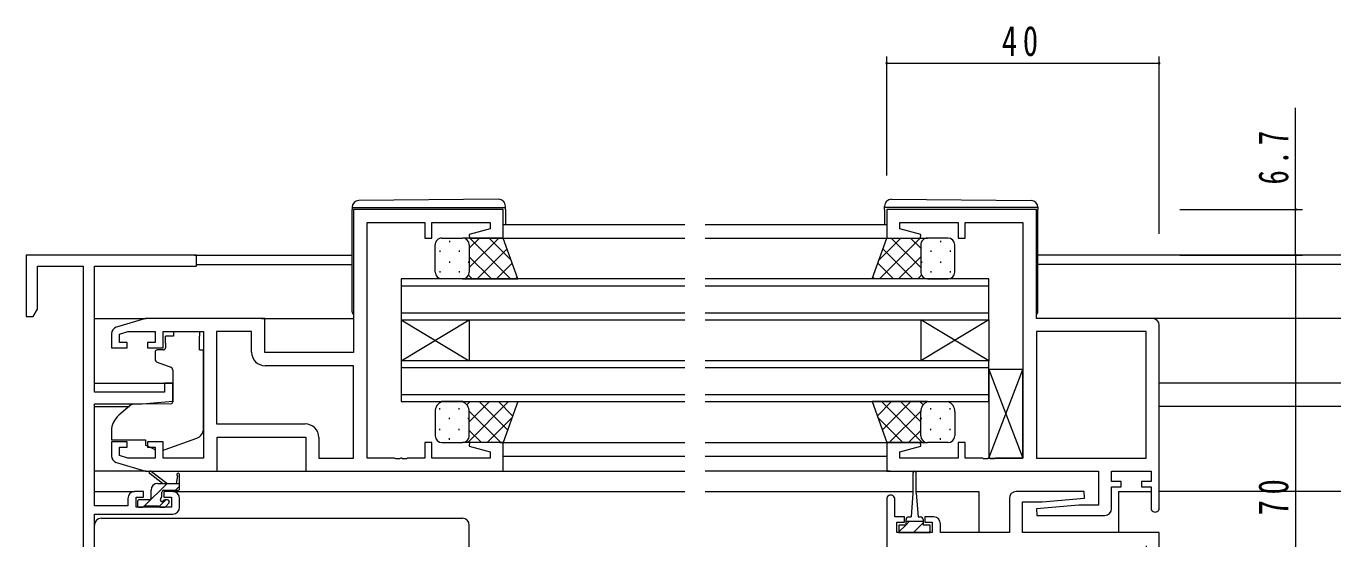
# Model space of a CAD drawing. Units: millimetres, scale not verified. Extents: x -567 to 567, y -403 to 403.
# Drawn here: x -112.7 to 80.1, y 84.9 to 160.1 of the extents above; entities that cross this region are included whole.
import ezdxf

# ---------------------------------------------------------------- set-up
doc = ezdxf.new("R2010")
doc.units = ezdxf.units.MM
doc.header["$LTSCALE"] = 2
for name, color, linetype, lineweight in [('0-3_YKK_11', 7, 'Continuous', 18), ('0-4_YKK_12', 2, 'Continuous', 18), ('0-6_YKK_13', 4, 'Continuous', 18), ('0-7_YKK_D', 6, 'Continuous', 18)]:
    doc.layers.add(name, color=color, linetype=linetype, lineweight=lineweight)
doc.styles.add('ＭＳ ゴシック', font='')
doc.styles.get('ＭＳ ゴシック').set_extended_font_data('MS Gothic')

msp = doc.modelspace()

# ---------------------------------------------------------------- linework, layer by layer
at = {"layer": '0-3_YKK_11'}
for p, q in [((-42.726, 133.248), (-64.726, 133.248)), ((-64.726, 133.248), (-64.726, 112.248)), ((-42.726, 129.048), (-42.726, 133.248)), ((35.524, 133.248), (13.524, 133.248)), ((35.524, 117.248), (35.524, 133.248)), ((-62.726, 131.318), (-54.226, 131.318)), ((-62.726, 96.778), (-62.726, 131.318)), ((15.454, 131.318), (24.024, 131.318)), ((33.524, 131.318), (33.524, 96.778)), ((-47.686, 129.048), (-42.726, 129.048)), ((-87.726, 126.548), (-112.726, 126.548)), ((-112.726, 126.548), (-112.726, 117.548)), ((-87.726, 124.918), (-87.726, 126.548)), ((-104.356, 124.918), (-104.356, 58.178)), ((-102.726, 106.448), (-102.726, 124.918)), ((-102.726, 124.918), (-87.726, 124.918)), ((-95.226, 117.248), (-99.513, 115.962)), ((-77.726, 117.248), (-95.226, 117.248)), ((-77.726, 112.248), (-77.726, 117.248)), ((52.524, 117.248), (35.524, 117.248)), ((53.524, 89.448), (53.524, 116.248)), ((-100.226, 115.004), (-100.226, 112.948)), ((-92.626, 115.318), (-86.726, 115.318)), ((-86.726, 115.318), (-86.726, 96.778)), ((-84.796, 115.318), (-84.796, 101.778)), ((-84.796, 115.318), (-84.796, 101.778)), ((35.524, 115.318), (35.524, 96.778)), ((35.524, 115.318), (35.524, 96.778)), ((51.594, 115.318), (35.524, 115.318)), ((51.594, 96.778), (51.594, 115.318)), ((-100.226, 112.948), (-97.926, 112.948)), ((-64.726, 112.248), (-77.726, 112.248)), ((-64.726, 110.318), (-77.656, 110.318)), ((-64.726, 96.778), (-64.726, 110.318)), ((-92.426, 106.448), (-102.726, 106.448)), ((-102.726, 104.748), (-95.726, 104.748)), ((-102.726, 89.748), (-102.726, 104.748)), ((-84.796, 101.778), (-71.796, 101.778)), ((-100.226, 99.148), (-100.226, 97.092)), ((-97.926, 99.148), (-100.226, 99.148)), ((-84.726, 94.848), (-84.726, 99.848)), ((-84.726, 99.848), (-71.726, 99.848)), ((-71.726, 99.848), (-71.726, 94.848)), ((-69.796, 99.778), (-69.796, 96.778)), ((-42.726, 99.048), (-47.686, 99.048)), ((-42.726, 94.848), (-42.726, 99.048)), ((-86.726, 96.778), (-92.626, 96.778)), ((-69.796, 96.778), (-64.726, 96.778)), ((-54.226, 96.778), (-56.768, 96.778)), ((24.024, 96.778), (15.454, 96.778)), ((33.524, 96.778), (29.482, 96.778)), ((35.524, 96.778), (51.594, 96.778)), ((-99.513, 96.134), (-95.226, 94.848)), ((-95.226, 94.848), (-84.726, 94.848)), ((-71.726, 94.848), (-42.726, 94.848)), ((13.524, 94.848), (44.594, 94.848)), ((44.594, 94.848), (44.594, 89.848)), ((46.524, 94.848), (52.324, 94.848)), ((46.524, 93.348), (46.524, 94.848)), ((52.324, 94.848), (52.324, 93.348)), ((-97.826, 90.848), (-97.826, 89.748)), ((-90.226, 89.548), (-90.226, 90.848)), ((13.524, 90.748), (13.524, 5.848)), ((31.524, 90.848), (31.524, 85.848)), ((42.502, 91.848), (32.524, 91.848)), ((-97.826, 89.748), (-102.726, 89.748)), ((44.594, 89.848), (41.717, 89.848)), ((-102.726, 88.548), (-91.226, 88.548)), ((-102.726, 58.178), (-102.726, 88.548)), ((21.424, 85.848), (21.424, 87.148)), ((35.546, 88.348), (45.524, 88.348)), ((31.524, 85.848), (21.424, 85.848)), ((53.524, 85.848), (33.454, 85.848))]:
    msp.add_line(p, q, dxfattribs=at)
for points in [[(13.524, 133.248), (13.524, 129.048), (18.485, 129.048), (18.553, 129.571), (15.454, 130.401), (15.454, 131.318)], [(-54.226, 131.318), (-54.226, 129.048), (-53.226, 129.048), (-53.226, 131.318), (-44.656, 131.318), (-44.656, 130.401), (-47.755, 129.571), (-47.686, 129.048)], [(24.024, 131.318), (24.024, 129.048), (25.024, 129.048), (25.024, 131.318), (33.524, 131.318)], [(-112.726, 117.548), (-111.726, 117.548), (-111.096, 118.639), (-111.096, 124.918), (-104.356, 124.918)], [(-97.926, 112.948), (-97.926, 113.748), (-99.026, 113.748), (-99.026, 114.96), (-97.831, 115.318), (-93.826, 115.318), (-93.826, 113.748), (-94.926, 113.748), (-94.926, 112.948), (-92.626, 112.948), (-92.626, 115.318)], [(-79.656, 112.318), (-79.656, 115.318), (-84.796, 115.318)], [(-95.726, 104.748), (-91.226, 105.142), (-91.226, 107.748), (-92.426, 107.748), (-92.426, 106.448)], [(-92.626, 96.778), (-92.626, 99.148), (-94.926, 99.148), (-94.926, 98.348), (-93.826, 98.348), (-93.826, 96.778), (-97.831, 96.778), (-99.026, 97.137), (-99.026, 98.348), (-97.926, 98.348), (-97.926, 99.148)], [(-47.686, 99.048), (-47.755, 98.526), (-44.656, 97.695), (-44.656, 96.778), (-53.226, 96.778), (-53.226, 99.048), (-54.226, 99.048), (-54.226, 96.778)], [(15.454, 96.778), (15.454, 97.695), (18.553, 98.526), (18.485, 99.048), (13.524, 99.048), (13.524, 94.848)], [(29.482, 96.778), (29.299, 96.658), (28.749, 96.658), (28.566, 96.778), (28.482, 96.778), (28.299, 96.658), (27.749, 96.658), (27.566, 96.778), (25.024, 96.778), (25.024, 99.048), (24.024, 99.048), (24.024, 96.778)], [(-56.768, 96.778), (-56.951, 96.658), (-57.501, 96.658), (-57.684, 96.778), (-57.768, 96.778), (-57.951, 96.658), (-58.501, 96.658), (-58.684, 96.778), (-62.726, 96.778)], [(46.524, 89.348), (46.524, 92.548), (47.924, 92.548), (47.924, 93.348), (46.524, 93.348)], [(52.324, 93.348), (50.924, 93.348), (50.924, 92.548), (52.324, 92.548), (52.324, 89.448)], [(-91.226, 91.848), (-92.526, 91.848), (-92.526, 91.048), (-91.426, 91.048), (-91.426, 89.548), (-96.626, 89.548), (-96.626, 91.048), (-95.526, 91.048), (-95.526, 91.848), (-96.826, 91.848)], [(20.424, 88.148), (19.124, 88.148), (19.124, 87.348), (20.224, 87.348), (20.224, 85.848), (15.024, 85.848), (15.024, 87.348), (16.124, 87.348), (16.124, 88.148), (14.724, 88.148), (14.724, 90.748)], [(33.454, 85.848), (33.454, 90.348), (36.331, 90.348), (42.544, 90.892), (42.502, 91.848)], [(41.717, 89.848), (35.504, 89.305), (35.546, 88.348)], [(51.594, 83.918), (51.594, 83.001), (48.495, 82.171), (48.564, 81.648), (53.524, 81.648), (53.524, 85.848)]]:
    msp.add_lwpolyline(points, dxfattribs=at)
for centre, radius, start, end in [((-99.226, 115.004), 1, 106.69926, 180.00004), ((52.524, 116.248), 1, 0.00001, 89.99999), ((-77.656, 112.318), 2, 180.00001, 269.99999), ((-71.796, 99.778), 2, 0.00001, 89.99999), ((-99.226, 97.092), 1, 179.99996, 253.30074), ((-96.826, 90.848), 1, 90.00001, 179.99999), ((-91.226, 90.848), 1, 0.00001, 89.99999), ((14.124, 90.748), 0.6, 359.99999, 180.00001), ((32.524, 90.848), 1, 90.00001, 179.99999), ((-91.226, 89.548), 1, 270.00001, 359.99999), ((45.524, 89.348), 1, 270.00001, 359.99999), ((52.924, 89.448), 0.6, 179.99999, 0.00001), ((20.424, 87.148), 1, 0.00001, 89.99999)]:
    msp.add_arc(centre, radius, start, end, dxfattribs=at)
at = {"layer": '0-4_YKK_12'}
for p, q in [((-42.726, 131.049), (-16.101, 131.049)), ((-13.101, 131.049), (13.524, 131.048)), ((-43.815, 129.048), (-16.101, 129.048)), ((-13.101, 129.048), (13.524, 129.048)), ((-88.026, 126.548), (-64.926, 126.548)), ((80.149, 126.548), (35.724, 126.548)), ((-87.726, 125.148), (-64.926, 125.148)), ((80.149, 125.148), (35.724, 125.148)), ((-16.101, 123.048), (-57.726, 123.048)), ((-57.726, 122.048), (-16.101, 122.048)), ((28.524, 123.048), (-13.101, 123.048)), ((-13.101, 122.048), (28.524, 122.048)), ((28.524, 117.048), (28.524, 123.048)), ((-16.101, 118.048), (-57.726, 118.048)), ((28.524, 118.048), (-13.101, 118.048)), ((-102.726, 117.248), (-95.153, 117.248)), ((-78.226, 117.248), (-64.726, 117.248)), ((-57.726, 111.048), (-47.726, 117.048)), ((-57.726, 117.048), (-47.726, 111.048)), ((-57.726, 117.048), (-16.101, 117.048)), ((-47.726, 117.048), (-47.726, 111.048)), ((-13.101, 117.048), (28.524, 117.048)), ((18.524, 117.048), (18.524, 111.048)), ((28.524, 111.048), (18.524, 117.048)), ((28.524, 117.048), (18.524, 111.048)), ((28.524, 117.048), (28.524, 111.048)), ((80.149, 117.248), (52.524, 117.248)), ((-57.726, 111.048), (-57.726, 105.048)), ((-16.101, 111.048), (-57.726, 111.048)), ((-57.726, 110.048), (-16.101, 110.048)), ((28.524, 111.048), (-13.101, 111.048)), ((-13.101, 110.048), (28.524, 110.048)), ((28.524, 105.048), (28.524, 111.048)), ((-102.726, 107.748), (-91.226, 107.748)), ((80.149, 107.748), (53.524, 107.748)), ((-102.726, 104.348), (-97.603, 104.348)), ((-16.101, 106.048), (-57.726, 106.048)), ((-57.726, 105.048), (-16.101, 105.048)), ((28.524, 106.048), (-13.101, 106.048)), ((-13.101, 105.048), (28.524, 105.048)), ((80.149, 104.348), (53.524, 104.348)), ((-43.226, 99.048), (-16.101, 99.049)), ((-13.101, 99.049), (13.524, 99.049)), ((-42.726, 97.048), (-16.101, 97.049)), ((-13.101, 97.049), (13.524, 97.049)), ((-43.226, 94.848), (-16.101, 94.848)), ((14.024, 94.848), (-13.101, 94.848)), ((-102.726, 91.848), (-96.826, 91.848)), ((-91.226, 91.848), (-16.101, 91.848)), ((-13.101, 91.848), (17.374, 91.848)), ((17.874, 91.848), (27.024, 91.848)), ((27.024, 91.848), (27.024, 85.848)), ((47.524, 91.848), (47.524, 85.848)), ((47.524, 91.848), (52.324, 91.848)), ((80.149, 91.848), (53.524, 91.848))]:
    msp.add_line(p, q, dxfattribs=at)
msp.add_lwpolyline([(-57.726, 123.048), (-57.726, 117.048), (-57.726, 111.048)], dxfattribs=at)
at = {"layer": '0-6_YKK_13'}
for p, q in [((-64.926, 133.557), (-64.926, 133.548)), ((-64.926, 133.548), (-64.926, 133.248)), ((-64.926, 133.548), (-64.43, 133.548)), ((-64.926, 118.248), (-64.926, 133.248)), ((-64.43, 133.548), (-42.93, 133.548)), ((-43.435, 134.736), (-63.935, 134.557)), ((-42.93, 133.548), (-42.426, 133.548)), ((-42.426, 133.548), (-42.426, 133.736)), ((-42.426, 133.248), (-42.426, 133.548)), ((-42.426, 133.248), (-42.426, 131.048)), ((13.224, 133.548), (13.224, 133.736)), ((13.224, 133.248), (13.224, 133.548)), ((13.728, 133.548), (13.224, 133.548)), ((13.224, 133.248), (13.224, 131.048)), ((35.228, 133.548), (13.728, 133.548)), ((14.233, 134.736), (34.733, 134.557)), ((35.724, 133.548), (35.228, 133.548)), ((35.724, 133.557), (35.724, 133.548)), ((35.724, 133.548), (35.724, 133.248)), ((35.724, 118.248), (35.724, 133.248)), ((-52.726, 124.048), (-52.726, 128.048)), ((-51.726, 129.048), (-48.726, 129.048)), ((-50.646, 128.628), (-50.646, 128.428)), ((-42.726, 129.048), (-48.726, 129.048)), ((-47.726, 127.555), (-46.233, 129.048)), ((-47.726, 124.727), (-43.405, 129.048)), ((-47.726, 128.048), (-47.726, 124.048)), ((-47.726, 128.048), (-47.726, 124.448)), ((-41.653, 123.048), (-47.653, 129.048)), ((-46.576, 123.048), (-42.16, 127.464)), ((-41.56, 125.784), (-44.825, 129.048)), ((-40.583, 123.048), (-42.726, 129.048)), ((11.381, 123.048), (13.524, 129.048)), ((12.358, 125.784), (15.623, 129.048)), ((12.451, 123.048), (18.451, 129.048)), ((17.374, 123.048), (12.958, 127.464)), ((13.524, 129.048), (19.524, 129.048)), ((18.524, 124.727), (14.203, 129.048)), ((18.524, 127.555), (17.031, 129.048)), ((18.524, 128.048), (18.524, 124.048)), ((22.524, 129.048), (19.524, 129.048)), ((21.444, 128.628), (21.444, 128.428)), ((23.524, 124.048), (23.524, 128.048)), ((-52.061, 127.213), (-52.061, 127.013)), ((-50.646, 125.598), (-50.646, 125.398)), ((-49.231, 127.213), (-49.231, 127.013)), ((-47.816, 125.598), (-47.816, 125.398)), ((-44.481, 123.048), (-47.726, 126.293)), ((-43.748, 123.048), (-41.416, 125.38)), ((14.546, 123.048), (12.214, 125.38)), ((15.279, 123.048), (18.524, 126.293)), ((18.614, 125.598), (18.614, 125.398)), ((20.029, 127.213), (20.029, 127.013)), ((21.444, 125.598), (21.444, 125.398)), ((22.859, 127.213), (22.859, 127.013)), ((-52.061, 124.183), (-52.061, 123.983)), ((-49.231, 124.183), (-49.231, 123.983)), ((-47.31, 123.048), (-47.842, 123.581)), ((18.108, 123.048), (18.64, 123.581)), ((20.029, 124.183), (20.029, 123.983)), ((22.859, 124.183), (22.859, 123.983)), ((-48.726, 123.048), (-51.726, 123.048)), ((-48.726, 123.048), (-40.583, 123.048)), ((-40.919, 123.048), (-40.672, 123.296)), ((19.524, 123.048), (11.381, 123.048)), ((11.718, 123.048), (11.47, 123.296)), ((19.524, 123.048), (22.524, 123.048)), ((-92.296, 113.648), (-92.296, 114.648)), ((-91.126, 114.648), (-92.296, 114.648)), ((-91.126, 115.318), (-91.126, 114.648)), ((-91.126, 115.318), (-87.326, 115.318)), ((-87.326, 115.318), (-87.326, 114.648)), ((-87.326, 113.648), (-87.326, 114.648)), ((-93.826, 112.348), (-93.826, 111.298)), ((-92.596, 112.648), (-93.526, 112.648)), ((-92.296, 113.648), (-92.296, 112.948)), ((-87.326, 112.648), (-87.326, 113.648)), ((-87.326, 112.648), (-86.726, 112.648)), ((-86.726, 101.093), (-86.726, 112.648)), ((-93.497, 110.829), (-91.497, 110.1)), ((-91.226, 109.652), (-91.226, 105.046)), ((28.524, 109.778), (28.524, 96.778)), ((28.524, 109.778), (33.524, 96.778)), ((28.524, 96.778), (33.524, 109.778)), ((33.524, 109.778), (28.524, 109.778)), ((33.524, 96.778), (33.524, 109.778)), ((-97.463, 104.465), (-99.154, 103.046)), ((-91.443, 104.746), (-96.829, 104.699)), ((-48.726, 105.048), (-51.726, 105.048)), ((-48.726, 105.048), (-40.583, 105.048)), ((-48.072, 104.582), (-47.606, 105.048)), ((-47.949, 99.048), (-41.949, 105.048)), ((-47.726, 102.1), (-44.777, 105.048)), ((-42.082, 100.85), (-46.28, 105.048)), ((-41.338, 102.934), (-43.452, 105.048)), ((-40.583, 105.048), (-42.726, 99.048)), ((-40.594, 105.019), (-40.624, 105.048)), ((11.392, 105.018), (11.422, 105.048)), ((12.136, 102.934), (14.25, 105.048)), ((18.747, 99.048), (12.747, 105.048)), ((12.88, 100.85), (17.078, 105.048)), ((18.524, 102.1), (15.575, 105.048)), ((18.87, 104.582), (18.404, 105.048)), ((19.524, 105.048), (22.524, 105.048)), ((-52.726, 103.548), (-52.726, 100.048)), ((-52.061, 103.913), (-52.061, 104.113)), ((-50.646, 102.498), (-50.646, 102.698)), ((-49.231, 103.913), (-49.231, 104.113)), ((-47.816, 102.498), (-47.816, 102.698)), ((-43.109, 99.048), (-47.726, 103.665)), ((-47.726, 100.048), (-47.726, 103.548)), ((-47.726, 100.048), (-47.726, 103.148)), ((-45.12, 99.048), (-41.396, 102.773)), ((15.919, 99.048), (12.194, 102.773)), ((13.907, 99.048), (18.524, 103.665)), ((18.524, 100.048), (18.524, 103.548)), ((18.614, 102.498), (18.614, 102.698)), ((20.029, 103.913), (20.029, 104.113)), ((21.444, 102.498), (21.444, 102.698)), ((22.859, 103.913), (22.859, 104.113)), ((23.524, 103.548), (23.524, 100.048)), ((-100.226, 100.748), (-100.226, 99.448)), ((-52.061, 100.883), (-52.061, 101.083)), ((-49.231, 100.883), (-49.231, 101.083)), ((-45.937, 99.048), (-47.726, 100.837)), ((16.735, 99.048), (18.524, 100.837)), ((20.029, 100.883), (20.029, 101.083)), ((22.859, 100.883), (22.859, 101.083)), ((-100.226, 99.448), (-95.226, 99.448)), ((-95.226, 99.448), (-95.226, 99.148)), ((-95.226, 99.148), (-95.226, 98.651)), ((-93.92, 98.042), (-95.226, 98.651)), ((-92.354, 98.008), (-87.717, 99.682)), ((-51.726, 99.048), (-48.726, 99.048)), ((-50.646, 99.468), (-50.646, 99.668)), ((-42.726, 99.048), (-48.726, 99.048)), ((-47.816, 99.634), (-47.816, 99.668)), ((13.524, 99.048), (19.524, 99.048)), ((18.614, 99.634), (18.614, 99.668)), ((22.524, 99.048), (19.524, 99.048)), ((21.444, 99.468), (21.444, 99.668)), ((28.524, 96.778), (33.524, 96.778)), ((-95.153, 94.848), (-102.726, 94.848)), ((-92.126, 93.048), (-94.344, 94.731)), ((-85.226, 94.848), (-71.226, 94.848)), ((17.374, 94.598), (17.374, 91.648)), ((17.874, 91.648), (17.874, 94.598)), ((-92.078, 93.048), (-95.378, 89.748)), ((-92.726, 93.048), (-94.545, 94.449)), ((-93.426, 93.048), (-90.226, 93.048)), ((-90.226, 92.656), (-90.833, 92.048)), ((-90.526, 94.175), (-90.725, 93.048)), ((-90.226, 92.348), (-90.226, 94.348)), ((-94.426, 90.948), (-94.426, 92.048)), ((-92.826, 91.109), (-92.826, 91.748)), ((-92.526, 92.048), (-90.526, 92.048)), ((17.374, 91.648), (17.124, 88.148)), ((17.874, 91.648), (18.124, 88.148)), ((-96.426, 90.348), (-96.426, 89.848)), ((-94.726, 90.648), (-96.126, 90.648)), ((-96.126, 89.548), (-95.626, 89.548)), ((-95.434, 89.693), (-95.571, 89.556)), ((-95.426, 89.748), (-93.326, 89.748)), ((-92.233, 90.648), (-93.271, 89.611)), ((-93.126, 89.548), (-92.526, 89.548)), ((-92.026, 90.648), (-92.365, 90.648)), ((-92.314, 89.636), (-91.814, 90.136)), ((-102.726, 63.448), (-102.726, 86.948)), ((-101.726, 87.948), (-48.726, 87.948)), ((-47.726, 63.448), (-47.726, 86.948)), ((16.32, 86.948), (15.324, 85.952)), ((16.374, 86.948), (15.324, 86.948)), ((16.374, 86.948), (16.374, 87.748)), ((16.82, 87.448), (16.374, 87.002)), ((18.874, 87.448), (16.374, 87.448)), ((16.774, 88.148), (17.124, 88.148)), ((18.874, 87.257), (17.624, 86.007)), ((18.124, 88.148), (18.474, 88.148)), ((18.874, 87.748), (18.874, 86.948)), ((19.924, 86.948), (18.874, 86.948)), ((19.924, 85.848), (19.924, 86.948)), ((17.624, 86.007), (17.465, 85.848)), ((19.924, 86.062), (19.71, 85.848))]:
    msp.add_line(p, q, dxfattribs=at)
for points in [[(19.524, 105.048), (11.381, 105.048), (13.524, 99.048)], [(15.324, 86.948), (15.324, 85.848), (19.924, 85.848)]]:
    msp.add_lwpolyline(points, dxfattribs=at)
for centre, radius, start, end in [((-63.926, 133.557), 1, 90.5, 180), ((-43.426, 133.736), 1, 0, 90.5), ((14.224, 133.736), 1, 89.5, 180), ((34.724, 133.557), 1, 0, 89.5), ((-51.726, 128.048), 1, 89.9999, 179.9999), ((-48.726, 128.048), 1, 359.9999, 89.9999), ((19.524, 128.048), 1, 90.0001, 180.0001), ((22.524, 128.048), 1, 0.0001, 90.0001), ((-51.726, 124.048), 1, 179.9999, 269.9999), ((-48.726, 124.048), 1, 269.9999, 359.9999), ((19.524, 124.048), 1, 180.0001, 270.0001), ((22.524, 124.048), 1, 270.0001, 0.0001), ((-64.426, 118.248), 0.5, 180, 233.13017), ((35.224, 118.248), 0.5, 306.86983, 0), ((-93.526, 112.348), 0.3, 90, 180), ((-92.596, 112.948), 0.3, 270, 0), ((-93.326, 111.298), 0.5, 180, 250), ((-91.726, 109.652), 0.5, 0, 70), ((-96.82, 103.699), 1, 90.5, 130), ((-91.526, 105.046), 0.3, 270.5, 0), ((-51.194, 103.61), 1.534, 110.30881, 182.3117), ((-49.258, 103.61), 1.534, 357.68843, 69.69136), ((20.056, 103.61), 1.534, 110.30864, 182.31157), ((21.992, 103.61), 1.534, 357.6883, 69.69119), ((-97.226, 100.748), 3, 130, 180), ((-88.226, 101.093), 1.5, 289.85326, 0), ((-51.726, 100.048), 1, 180.0001, 270.0001), ((-48.726, 100.048), 1, 270.0001, 0.0001), ((19.524, 100.048), 1, 179.9999, 269.9999), ((22.524, 100.048), 1, 269.9999, 359.9999), ((-93.497, 98.948), 1, 245, 250.79704), ((-92.694, 98.948), 1, 273.88684, 289.85326), ((-94.526, 94.648), 0.2, 24.41711, 264.41711), ((-90.426, 94.348), 0.2, 0, 240), ((17.624, 94.598), 0.25, 0, 180), ((-93.426, 92.048), 1, 90, 180), ((-94.726, 90.948), 0.3, 270, 0), ((-92.826, 90.648), 0.25, 123.05573, 326.94427), ((-93.126, 91.109), 0.3, 303.05573, 0), ((-92.526, 91.748), 0.3, 90, 180), ((-90.526, 92.348), 0.3, 270, 0), ((-96.126, 90.348), 0.3, 90, 180), ((-96.126, 89.848), 0.3, 180, 270), ((-95.626, 89.748), 0.2, 270, 0), ((-93.126, 89.748), 0.2, 180, 270), ((-92.365, 90.348), 0.3, 90, 146.94427), ((-92.526, 89.848), 0.3, 270, 315), ((-92.026, 90.348), 0.3, 315, 90), ((-101.726, 86.948), 1, 90, 180), ((-48.726, 86.948), 1, 0, 90), ((16.774, 87.748), 0.4, 90, 180), ((18.474, 87.748), 0.4, 0, 90)]:
    msp.add_arc(centre, radius, start, end, dxfattribs=at)
at = {"layer": '0-7_YKK_D'}
for p, q in [((13.524, 138.233), (13.524, 155.698)), ((13.524, 154.698), (53.524, 154.698)), ((53.524, 129.654), (53.524, 155.698)), ((73.524, 133.248), (73.524, 148.148)), ((56.524, 133.248), (74.524, 133.248)), ((73.524, 126.548), (73.524, 133.248)), ((56.524, 126.548), (74.524, 126.548)), ((73.524, 126.548), (73.524, 56.548))]:
    msp.add_line(p, q, dxfattribs=at)
for centre, start, end in [((13.524, 154.698), 0, 180), ((13.524, 154.698), 180, 0), ((53.524, 154.698), 0, 180), ((53.524, 154.698), 180, 0), ((73.524, 133.248), 90, 270), ((73.524, 133.248), 270, 90), ((73.524, 126.548), 90, 270), ((73.524, 126.548), 90, 270), ((73.524, 126.548), 270, 90), ((73.524, 126.548), 270, 90)]:
    msp.add_arc(centre, 0.106, start, end, dxfattribs=at)

# ---------------------------------------------------------------- texts
at = {"layer": '0-7_YKK_D', "color": 7, "insert": (30.43, 155.698), "char_height": 4.399, "attachment_point": 7, "style": 'ＭＳ ゴシック'}
msp.add_mtext('\\T1.37;\\W0.75;40', dxfattribs=at)
at = {"layer": '0-7_YKK_D', "color": 7, "char_height": 4.399, "attachment_point": 7, "rotation": 90, "style": 'ＭＳ ゴシック'}
for s, insert in [('\\T1.38;\\W0.7;6.7', (72.524, 136.907)), ('\\T1.37;\\W0.75;70', (72.524, 88.356))]:
    msp.add_mtext(s, dxfattribs=dict(at, insert=insert))

doc.saveas('drawing.dxf')
